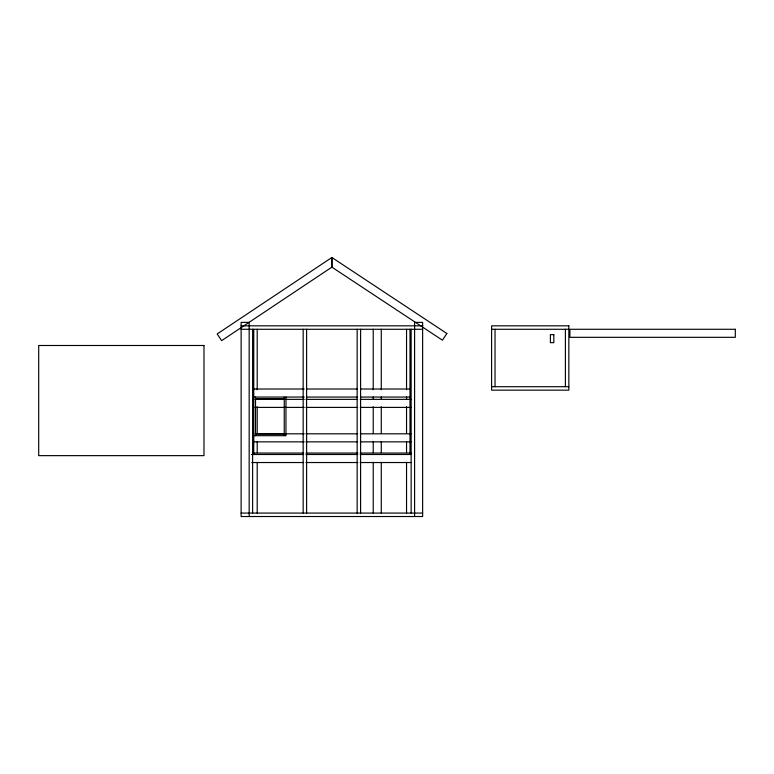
<?xml version="1.0" encoding="UTF-8"?>
<svg xmlns="http://www.w3.org/2000/svg" width="774" height="774" viewBox="0 0 774 774"><rect width="100%" height="100%" fill="white"/><g stroke="black" fill="none" stroke-linecap="round" stroke-linejoin="round"><path stroke-width="1.16" d="M241.12 325.825L422.633 325.825M241.12 329.279L422.633 329.279M491.596 329.279L568.842 329.279M491.596 386.71L568.842 386.71M253.766 389.012L304.24 389.012M306.649 389.012L357.114 389.012M360.723 389.012L409.997 389.012M253.766 397.052L304.24 397.052M306.649 397.052L357.114 397.052M360.723 397.052L409.997 397.052M255.517 398.774L284.242 398.774M254.965 399.355L304.23 399.355M305.943 399.355L357.114 399.355M360.268 399.355L410.965 399.355M254.965 407.395L304.23 407.395M305.943 407.395L357.114 407.395M360.268 407.395L410.965 407.395M254.975 433.817L304.24 433.817M305.943 433.817L357.114 433.817M360.268 433.817L410.965 433.817M255.517 433.953L284.242 433.953M253.795 435.685L285.964 435.685L285.964 397.052M253.766 441.857L304.24 441.857M305.943 441.857L357.114 441.857M360.268 441.857L410.965 441.857M252.953 453.051L303.64 453.051M305.972 453.051L357.791 453.051M360.2 453.051L411.023 453.051M251.463 454.493L303.64 454.493M305.972 454.493L357.791 454.493M360.2 454.493L411.023 454.493M251.753 462.533L303.563 462.533M305.972 462.533L357.791 462.533M360.2 462.533L410.81 462.533M241.12 513.075L422.633 513.075M565.397 329.279L565.397 386.71M495.041 329.279L495.041 386.71M414.593 516.519L414.593 322.381L422.633 322.381L422.633 516.519L241.12 516.519L241.13 322.381L249.17 322.381L249.17 516.519M411.139 329.279L411.139 513.075M409.997 329.279L409.997 454.493M406.543 329.279L406.543 389.738M406.543 396.994L406.543 399.413M406.543 406.669L406.543 433.266M406.543 441.731L406.543 452.616M406.543 462.291L406.543 513.075M381.272 329.279L381.272 389.738M381.272 396.994L381.272 399.413M381.272 406.669L381.272 433.266M381.272 441.731L381.272 452.616M381.272 462.291L381.272 513.075M373.223 329.279L373.223 389.738M373.223 396.994L373.223 399.413M373.223 406.669L373.223 433.266M373.223 441.731L373.223 452.616M373.223 462.291L373.223 513.075M360.597 329.279L360.597 513.075M357.153 329.279L357.153 513.075M306.61 329.279L306.61 513.075M303.166 329.279L303.166 513.075M284.242 397.052L284.242 435.685M257.21 329.279L257.21 389.738M257.21 406.669L257.21 433.266M257.21 441.731L257.21 452.616M257.21 462.291L257.21 513.075M255.517 397.052L255.517 435.685M253.756 329.279L253.756 454.493M252.624 329.279L252.624 513.075M446.859 333.488L442.428 340.202L331.862 267.117L331.862 257.481L217.184 333.962L221.645 340.647L331.911 267.117L331.862 257.481L446.859 333.488M568.842 325.825L491.596 325.825L491.596 390.154L568.842 390.154L568.842 325.825M735.3 329.279L569.887 329.279L569.887 337.319L735.3 337.319L735.3 329.279M553.836 334.629L550.391 334.629L550.391 342.669L553.836 342.669L553.836 334.629M203.988 345.494L38.7 345.494L38.7 455.644L203.988 455.644L203.988 345.494"/></g></svg>
